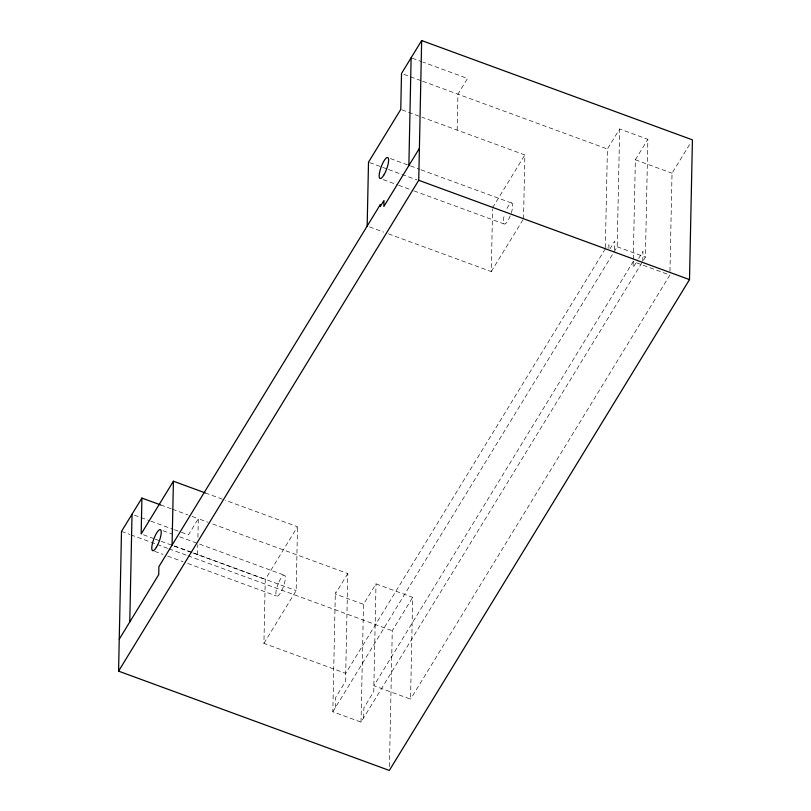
<?xml version="1.0" encoding="UTF-8"?>
<svg xmlns="http://www.w3.org/2000/svg" width="811" height="811" viewBox="0 0 811 811"><rect width="100%" height="100%" fill="white"/><g stroke="black" fill="none" stroke-linecap="round" stroke-linejoin="round"><path stroke-width="0.61" stroke-dasharray="4.05 3.04" d="M197.56 554.653L197.772 544.739M197.925 537.308L198.32 518.726L188.922 515.279M605.32 248.815L345.709 673.363L263.92 643.366L265.258 579.48L297.505 526.734L225.407 500.296M263.92 643.366L296.167 590.621L297.505 526.734M605.351 247.558L607.409 149.001L619.655 128.979L647.857 139.33L645.394 257.107L361.037 722.125L332.834 711.784L335.338 592M335.46 707.476L335.673 697.49L345.547 681.352L347.807 573.549L208.995 522.639M361.037 722.125L363.5 604.347L376.01 583.89L412.677 597.342L410.548 699.153L373.881 685.7L633.219 261.588L669.886 275.041L410.548 699.153M363.673 717.816L363.875 707.841L373.749 691.692L376.01 583.89M389.422 766.669L392.271 630.705L412.677 597.342M457.171 130.115L457.921 94.177L467.531 78.464L422.876 62.082M388.449 233.852L491.273 271.563L492.581 208.934M523.531 218.818L524.869 154.942L421.913 117.179M608.889 248.379L608.97 244.79L607.125 247.801M614.586 249.818L614.768 241.09L610.156 248.622M332.834 711.784L617.191 246.767L619.655 128.979M633.219 261.588L633.097 267.579L637.699 260.047M633.269 259.074L635.358 159.777L647.857 139.33M642.758 261.416L642.971 251.43L638.358 258.973M669.967 271.269L672.025 173.23L690.455 143.081M492.612 207.687L524.869 154.942M491.273 271.563L522.872 219.893M347.807 573.549L335.298 593.997L363.5 604.347M134.383 515.157L149.66 520.733M150.836 521.159L173.169 529.299M174.345 529.725L180.214 531.864M181.39 532.3L188.446 534.865L198.32 518.726L207.809 522.203M412.302 58.199L421.7 61.656M403.868 74.348L421.497 80.816M422.673 81.242L607.409 149.001M635.358 159.777L672.025 173.23M401.932 109.85L420.737 116.754M390.436 158.591L409.342 165.525M410.528 165.951L419.986 169.428M421.162 169.854L512.177 203.237M617.191 246.767L645.394 257.107M369.694 162.606L381.505 166.934M382.691 167.37L387.415 169.104M388.601 169.54L416.966 179.941M383.258 179.626L397.441 184.837M398.617 185.263L412.809 190.463M413.985 190.899L503.813 223.846M369.532 226.918L383.715 232.118M205.315 492.926L224.231 499.86M160.72 504.959L171.293 508.832M172.469 509.257L187.746 514.853M163.052 530.729L172.51 534.196M179.596 536.801L284.793 575.374M174.436 545.975L296.167 590.621M143.506 534.824L154.08 538.707M155.256 539.143L159.96 540.866M161.136 541.292L172.885 545.6M174.061 546.036L191.69 552.504M192.866 552.93L265.258 579.48M121.498 531.398L129.811 534.449M131.007 534.885L155.945 544.029M157.131 544.465L167.816 548.388M169.002 548.824L186.824 555.353M188.01 555.788L392.271 630.705M154.688 551.338L162.96 554.369M167.695 556.103L183.053 561.739M187.787 563.473L276.429 595.984M511.234 213.141A11.202 2.94 -69.9 0 0 511.447 202.973L510.494 203.439A11.202 2.94 -69.9 0 0 505.75 211.195M510.231 215.888A11.202 2.94 -69.9 0 1 505.496 223.643L504.533 224.1A11.202 2.94 -69.9 0 1 504.746 213.942M278.376 583.332L277.362 586.079A11.202 2.94 -69.9 0 0 277.149 596.247L278.112 595.781A11.202 2.94 -69.9 0 0 282.846 588.036L283.85 585.289A11.202 2.94 -69.9 0 0 284.063 575.121L283.11 575.587A11.202 2.94 -69.9 0 0 278.376 583.332"/><path stroke-width="1.22" d="M367.17 226.046L368.508 162.17L400.766 109.424L401.516 73.487L421.659 40.55L692.422 139.857L689.502 279.602L389.341 770.45L118.578 671.143L121.498 531.398L141.915 498.076L160.72 504.959M129.77 621.976L132.031 514.306M141.915 498.076L141.155 533.962L173.412 481.217L205.315 492.926M172.074 545.104L173.412 481.217M408.866 165.576L411.126 57.774M118.578 671.143L418.729 180.295L421.659 40.55M119.247 639.2L158.733 574.614L158.905 566.636L380.339 204.524L380.288 206.521L383.978 200.489L383.856 206.481L419.399 148.352M418.729 180.295L689.502 279.602M156.361 547.354A11.202 2.94 -69.9 0 0 160.69 529.857A11.202 2.94 -69.9 0 0 152.478 543.289A11.202 2.94 -69.9 0 0 156.361 547.354M383.735 175.217A11.202 2.94 -69.9 0 0 388.074 157.719A11.202 2.94 -69.9 0 0 379.862 171.141A11.202 2.94 -69.9 0 0 383.735 175.217"/></g></svg>
